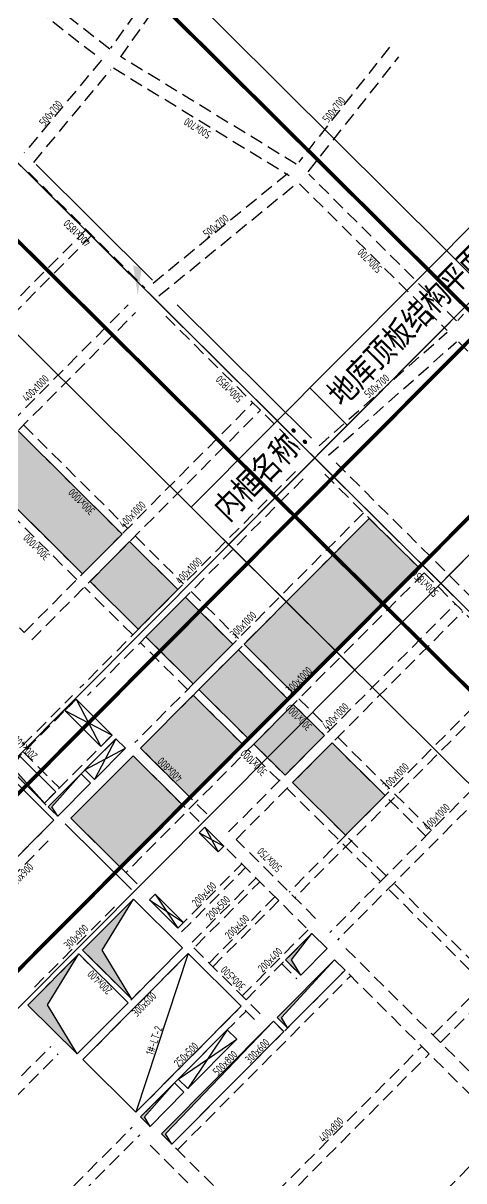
# Model space of a CAD drawing. Extents: x -10019161317 to 520012312, y -3104337261 to 7448155121.
# Drawn here: x 518850390 to 518866898, y 3499876381 to 3499919778 of the extents above; entities that cross this region are included whole.
import ezdxf
from ezdxf.enums import TextEntityAlignment as Align

# ---------------------------------------------------------------- set-up
doc = ezdxf.new("R2010")
doc.units = 0
doc.header["$LTSCALE"] = 1000
doc.header["$MEASUREMENT"] = 0
doc.linetypes.add('DASHED', pattern=[0.75, 0.5, -0.25])
doc.layers.get('0').update_dxf_attribs({"linetype": 'CONTINUOUS'})
for name, color, linetype in [('__覆盖_S-plan-20-模板施工说明_TEN259BT_设计区$0$S_PLAN_TEXT', 7, 'CONTINUOUS'), ('S_BEAM', 4, 'DASHED'), ('S_BEAM_SECD_TEXT_VERT', 211, 'CONTINUOUS'), ('S_BEAM_TEXT_HORZ', 7, 'CONTINUOUS'), ('S_HOLE', 201, 'CONTINUOUS'), ('S_HOLE_HACH', 253, 'CONTINUOUS')]:
    doc.layers.add(name, color=color, linetype=linetype)
doc.layers.add('内框', color=8, linetype='CONTINUOUS', plot=False)
doc.layers.add('砼梁', color=4, linetype='CONTINUOUS', lineweight=18)
doc.styles.add('样式 1', font='Tssdeng.shx', dxfattribs={"width": 0.7, "bigfont": 'Tssdchn.shx'})
doc.styles.add('样式 1_yjk', font='Tssdeng.shx', dxfattribs={"width": 0.7, "bigfont": 'Tssdchn.shx'})
doc.styles.add('黑体', font='simhei.ttf')

# ---------------------------------------------------------------- blocks, each defined once
blk = doc.blocks.new('THAPE_A0L_inner')
at = {"layer": '内框'}
for p, q in [((0, 860.8), (0, 841)), ((0, 860.8), (378, 860.8)), ((63, 841), (63, 860.8)), ((63, 860.8), (63, 841)), ((0, 841), (63, 841)), ((36, 841), (0, 841)), ((108, 841), (36, 841)), ((63, 841), (335.4, 841)), ((252, 841), (108, 841))]:
    blk.add_line(p, q, dxfattribs=at)
blk.add_lwpolyline([(0, 0), (1189, 0), (1189, 841), (0, 841)], close=True, dxfattribs=at)
at = {"layer": '内框', "const_width": 1.4}
blk.add_lwpolyline([(25, 831), (25, 10), (1179, 10), (1179, 831)], close=True, dxfattribs=at)
at = {"layer": '内框', "const_width": 0.5}
blk.add_lwpolyline([(1099, 831), (1099, 10)], dxfattribs=at)
at = {"layer": '内框', "style": '黑体', "width": 0.8}
blk.add_text('内框名称：', height=9, dxfattribs=at).set_placement((5.69, 846.97))
blk.add_attdef('内框名称', (66.25, 846.96), '', height=9, dxfattribs=at)

msp = doc.modelspace()

# ---------------------------------------------------------------- hatches: boundary and pattern name
at = {"transparency": 33554585}
h = msp.add_hatch(dxfattribs=at)
h.set_pattern_fill('AR-HBONE', color=256, scale=400, style=0)
h.set_pattern_definition([(90.1573, (518774045.8, 3499953226.2), (-1604.387, 1595.6), [4800, -1600]), (180.1573, (518774041.4, 3499954826.2), (-1604.387, 1595.6), [4800, -1600])])
edge = h.paths.add_edge_path()
edge.add_line((518926254.3366, 3499890719.8027), (518925343.9392, 3499894058.7823))
edge.add_line((518925343.9392, 3499894058.7823), (518924105.0752, 3499896358.3784))
edge.add_line((518924105.0752, 3499896358.3784), (518922603.6995, 3499898212.0496))
edge.add_line((518922603.6995, 3499898212.0496), (518916911.281, 3499903873.2916))
edge.add_line((518916911.281, 3499903873.2916), (518917087.5716, 3499904050.5531))
edge.add_line((518917087.5716, 3499904050.5531), (518916591.2396, 3499904544.1668))
edge.add_line((518916591.2396, 3499904544.1668), (518916582.2525, 3499904535.1302))
edge.add_line((518916582.2525, 3499904535.1302), (518912348.8804, 3499909708.8961))
edge.add_line((518912348.8804, 3499909708.8961), (518912440.2221, 3499909800.7408))
edge.add_line((518912440.2221, 3499909800.7408), (518911943.89, 3499910294.3545))
edge.add_line((518911943.89, 3499910294.3545), (518911450.2763, 3499909798.0224))
edge.add_line((518911450.2763, 3499909798.0224), (518911468.0025, 3499909780.3934))
edge.add_line((518911468.0025, 3499909780.3934), (518900855.3077, 3499899109.2542))
edge.add_line((518900855.3077, 3499899109.2542), (518900837.5816, 3499899126.8833))
edge.add_line((518900837.5816, 3499899126.8833), (518897205.9911, 3499895475.2934))
edge.add_line((518897205.9911, 3499895475.2934), (518881217.0084, 3499911376.7063))
edge.add_line((518881217.0084, 3499911376.7063), (518867395.8323, 3499897479.4165))
edge.add_line((518867395.8323, 3499897479.4165), (518879165.9928, 3499885773.7198))
edge.add_line((518879165.9928, 3499885773.7198), (518879698.356, 3499885032.713))
edge.add_line((518879698.356, 3499885032.713), (518868063.1757, 3499873333.4575))
edge.add_line((518868063.1757, 3499873333.4575), (518867425.0359, 3499873968.1023))
edge.add_line((518867425.0359, 3499873968.1023), (518863194.0587, 3499869713.8249))
edge.add_line((518863194.0587, 3499869713.8249), (518863832.1979, 3499869079.1807))
edge.add_line((518863832.1979, 3499869079.1807), (518829702.3351, 3499834761.364))
edge.add_line((518829702.3351, 3499834761.364), (518829418.7137, 3499835043.4319))
edge.add_line((518829418.7137, 3499835043.4319), (518829207.1757, 3499834830.714))
edge.add_line((518829207.1757, 3499834830.714), (518821655.8336, 3499842340.6982))
edge.add_line((518821655.8336, 3499842340.6982), (518811113.6381, 3499831740.5299))
edge.add_line((518811113.6381, 3499831740.5299), (518817495.0645, 3499825393.9981))
edge.add_line((518817495.0645, 3499825393.9981), (518820104.1655, 3499828017.4675))
edge.add_line((518820104.1655, 3499828017.4675), (518815211.7492, 3499832883.0887))
edge.add_line((518815211.7492, 3499832883.0887), (518820324.1764, 3499838023.6703))
edge.add_line((518820324.1764, 3499838023.6703), (518833618.7855, 3499824801.8742))
edge.add_line((518833618.7855, 3499824801.8742), (518836862.5363, 3499828063.4885))
edge.add_line((518836862.5363, 3499828063.4885), (518834770.7631, 3499830143.8053))
edge.add_line((518834770.7631, 3499830143.8053), (518845912.3296, 3499841346.7289))
edge.add_line((518845912.3296, 3499841346.7289), (518865092.1069, 3499822271.9967))
edge.add_line((518865092.1069, 3499822271.9967), (518921682.8187, 3499878678.0165))
edge.add_arc((518912868.9209, 3499888912.7595), 13506.8412, 310.73418607, 367.68849726)
h.paths.add_polyline_path([(518887377.9936, 3499901617.8921), (518888911.8879, 3499903159.9309), (518890294.452, 3499901784.9388), (518888760.7107, 3499900242.7461)], flags=16)
at = {"layer": 'S_HOLE'}
h = msp.add_hatch(dxfattribs=at)
h.set_pattern_fill('TRIANG', color=256, scale=1000, style=0)
h.set_pattern_definition([(105.1573, (518826741.05, 3499831641.94), (-362.4873, 96.0624), [187.5, -187.5]), (165.1573, (518826741.05, 3499831641.94), (-264.4361, -265.892), [187.5, -187.5]), (45.1573, (518826559.8, 3499831689.97), (-98.0512, 361.9544), [187.5, -187.5])])
h.paths.add_polyline_path([(518838636.3564, 3499915997.5279), (518837155.3867, 3499914508.4045), (518839140.6943, 3499912533.9674), (518840621.664, 3499914023.0908)])
h.paths.add_polyline_path([(518840834.3969, 3499913811.5265), (518839353.8219, 3499912322.8), (518841410.036, 3499910277.8448), (518842890.6109, 3499911766.5714)])
h.paths.add_polyline_path([(518843103.3438, 3499911555.0071), (518841622.4001, 3499910065.9099), (518843714.1287, 3499907985.6346), (518845195.0724, 3499909474.7319)])
h.paths.add_polyline_path([(518845407.7866, 3499909263.1863), (518843926.8573, 3499907774.1036), (518846231.2629, 3499905482.3158), (518847712.1921, 3499906971.3986)])
h.paths.add_polyline_path([(518848429.5646, 3499903296.5887), (518849910.2865, 3499904785.463), (518847924.9658, 3499906759.913), (518846444.2439, 3499905271.0387)])
h.paths.add_polyline_path([(518850193.846, 3499904503.3412), (518848713.1329, 3499903014.4759), (518852612.8834, 3499899136.0786), (518854093.5964, 3499900624.944)])
h.paths.add_polyline_path([(518854377.2169, 3499900342.8836), (518852896.476, 3499898853.9902), (518854704.5427, 3499897055.8236), (518856185.2837, 3499898544.7169)])
h.paths.add_polyline_path([(518856468.9024, 3499898262.6548), (518854988.0874, 3499896773.6869), (518856760.6627, 3499895010.8174), (518858241.4777, 3499896499.7852)])
h.paths.add_polyline_path([(518858665.7315, 3499896500.8904), (518863355.0684, 3499901216.0453), (518865198.636, 3499899382.5722), (518860509.299, 3499894667.4174)])
h.paths.add_polyline_path([(518858454.184, 3499896288.1754), (518856973.4056, 3499894799.2443), (518858816.9772, 3499892965.7672), (518860297.7557, 3499894454.6983)])
h.paths.add_polyline_path([(518854787.4172, 3499892601.1111), (518856761.9115, 3499894586.4762), (518858605.3991, 3499892753.0827), (518856630.9049, 3499890767.7175)])
h.paths.add_polyline_path([(518852178.3144, 3499889977.6434), (518854505.3301, 3499892317.4709), (518856348.8326, 3499890484.0625), (518854021.8169, 3499888144.2351)])
h.paths.add_polyline_path([(518860510.4917, 3499894243.1745), (518859029.6544, 3499892754.1842), (518860199.5389, 3499891590.7054), (518861680.3762, 3499893079.6957)])
h.paths.add_polyline_path([(518861964.0081, 3499892797.6469), (518860482.4576, 3499891307.9395), (518862467.8282, 3499889333.4398), (518863949.3787, 3499890823.1473)])
at = {"layer": 'S_HOLE_HACH'}
for points in [[(518851186.9771, 3499890540.4001), (518850009.2816, 3499891880.8984), (518850262.6889, 3499892305.8841), (518849839.5669, 3499891880.4325)], [(518851683.2655, 3499890046.83), (518851470.081, 3499890399.9315), (518852562.6598, 3499891640.4057), (518851328.6068, 3499890399.5421)], [(518854459.6467, 3499883195.6919), (518853351.5346, 3499885031.0784), (518854520.0746, 3499886943.4709), (518852616.1658, 3499885029.0548)], [(518860785.8463, 3499884096.8959), (518860444.8764, 3499884661.6507), (518861205.8302, 3499885653.7034), (518860218.6009, 3499884661.028)], [(518852414.7106, 3499881139.4244), (518851306.5766, 3499882974.847), (518852475.1114, 3499884887.2489), (518850571.1933, 3499882972.8234)], [(518860296.2791, 3499882115.7141), (518860061.8651, 3499882503.9841), (518862057.8972, 3499884666.9993), (518859906.3009, 3499882503.557)], [(518855959.4971, 3499877755.0478), (518855725.1062, 3499878143.2796), (518859765.2767, 3499882361.6723), (518855569.5572, 3499878142.8525)], [(518855144.4795, 3499878424.5723), (518854931.4054, 3499878777.4908), (518856059.2894, 3499880053.391), (518854790.0046, 3499878777.1017)]]:
    msp.add_hatch(color=256, dxfattribs=at).paths.add_polyline_path(points)

# ---------------------------------------------------------------- linework, layer by layer
at = {"layer": '__覆盖_S-plan-20-模板施工说明_TEN259BT_设计区$0$S_PLAN_TEXT'}
msp.add_solid([(518854831.0648, 3499910592.3782), (518854508.9047, 3499910699.8554), (518854685.3458, 3499909586.8107)], dxfattribs=at)
at = {"layer": 'S_BEAM'}
for p, q in [((518858053.4541, 3499925034.7344), (518853663.1817, 3499918840.3358)), ((518854045.1618, 3499918513.9211), (518858407.7912, 3499924681.7456)), ((518853630.6688, 3499918807.6439), (518847126.5273, 3499923896.2667)), ((518846771.4451, 3499923539.2291), (518853275.5866, 3499918450.6063)), ((518864107.7802, 3499918872.4587), (518860711.7513, 3499914563.5013)), ((518853320.5251, 3499918388.3813), (518850431.6425, 3499914914.9447)), ((518860621.4957, 3499914492.0657), (518854033.9638, 3499918526.1355)), ((518861068.6393, 3499914208.568), (518864464.6682, 3499918517.5253)), ((518850787.5701, 3499914560.9664), (518853676.4528, 3499918034.403)), ((518853772.8452, 3499918099.7354), (518860360.377, 3499914065.6657)), ((518850591.4538, 3499914191.7818), (518854952.0747, 3499909855.022)), ((518860291.4957, 3499914135.2475), (518855114.3486, 3499909905.2057)), ((518866622.8194, 3499908614.29), (518861092.2623, 3499914114.557)), ((518855470.7636, 3499909550.7427), (518860647.9107, 3499913780.7845)), ((518860739.681, 3499913760.0341), (518866270.2382, 3499908259.7671)), ((518870332.5834, 3499912822.8439), (518866679.0793, 3499908628.8556)), ((518852754.0457, 3499912041.0236), (518844045.3153, 3499903284.329)), ((518852966.7589, 3499911829.4743), (518844258.0291, 3499903072.7803)), ((518846243.3499, 3499901098.3336), (518854317.4293, 3499909216.8801)), ((518846526.9678, 3499900816.2682), (518854601.0476, 3499908934.8152)), ((518855732.8315, 3499908796.5303), (518860767.0575, 3499903789.8779)), ((518861473.327, 3499903933.5588), (518866270.0862, 3499908189.405)), ((518861828.5418, 3499903580.2895), (518866625.301, 3499907836.1356)), ((518866695.6657, 3499907836.6697), (518872226.1787, 3499902336.4465)), ((518850710.3391, 3499896655.811), (518859278.0611, 3499905270.7188)), ((518850405.3947, 3499904716.055), (518854305.1472, 3499900837.6623)), ((518850193.846, 3499904503.3412), (518854093.5985, 3499900624.9485)), ((518852612.6013, 3499899135.795), (518848712.8974, 3499903014.2366)), ((518860592.4856, 3499902976.1936), (518852518.4062, 3499894857.6471)), ((518862111.9146, 3499903298.5945), (518870478.6564, 3499894977.6792)), ((518852401.0526, 3499898923.0812), (518848501.3487, 3499902801.5228)), ((518860876.104, 3499902694.1287), (518852802.0246, 3499894575.5822)), ((518861688.8172, 3499902873.1669), (518870055.559, 3499894552.2516)), ((518863142.288, 3499901427.5887), (518854574.566, 3499892812.6809)), ((518863355.0002, 3499901216.0385), (518854787.2783, 3499892601.1307)), ((518854588.7656, 3499900555.5974), (518856396.8327, 3499898757.4335)), ((518854377.2169, 3499900342.8836), (518856185.284, 3499898544.7197)), ((518865198.6, 3499899382.536), (518854021.8366, 3499888144.2179)), ((518865411.3122, 3499899170.9858), (518854234.5504, 3499887932.6692)), ((518854492.712, 3499896842.8262), (518852684.6674, 3499898641.0127)), ((518854704.2607, 3499897055.5399), (518852896.2161, 3499898853.7265)), ((518856468.9024, 3499898262.6548), (518858241.4438, 3499896499.7535)), ((518856680.451, 3499898475.3686), (518858452.9925, 3499896712.4673)), ((518858084.0283, 3499889463.5438), (518866581.234, 3499898007.547)), ((518856548.832, 3499894797.82), (518854776.3268, 3499896560.7577)), ((518856760.3807, 3499895010.5337), (518854987.8755, 3499896773.4715)), ((518858665.7047, 3499896500.9171), (518860509.3243, 3499894667.4346)), ((518858454.156, 3499896288.2033), (518860297.7756, 3499894454.7208)), ((518868850.2289, 3499895750.9799), (518860353.0347, 3499887207.003)), ((518869062.9425, 3499895539.431), (518860565.7483, 3499886995.4541)), ((518858816.6951, 3499892965.4835), (518856973.0894, 3499894798.98)), ((518845607.8155, 3499887908.9972), (518852236.3413, 3499894574.0288)), ((518845749.6247, 3499887767.9647), (518852378.1505, 3499894432.9963)), ((518858605.1465, 3499892752.7698), (518856761.5407, 3499894586.2662)), ((518860722.0404, 3499894455.8882), (518861891.9385, 3499893292.4256)), ((518860510.4917, 3499894243.1745), (518861680.3898, 3499893079.7118)), ((518869880.9871, 3499893738.5673), (518861877.4235, 3499885690.925)), ((518870164.6055, 3499893456.5024), (518862161.0419, 3499885408.8601)), ((518851186.8157, 3499890540.6091), (518853725.344, 3499893093.1136)), ((518862175.5569, 3499893010.3606), (518865685.3342, 3499889519.8072)), ((518851328.6279, 3499890399.5797), (518853867.1562, 3499892952.0842)), ((518854787.314, 3499892601.1667), (518857269.0138, 3499890133.0597)), ((518860199.298, 3499891590.4631), (518859029.4096, 3499892753.9356)), ((518861964.0082, 3499892797.6469), (518865473.7855, 3499889307.0934)), ((518850262.69, 3499892305.8842), (518851609.9152, 3499890966.038)), ((518850403.7225, 3499892447.6934), (518851750.9478, 3499891107.8471)), ((518854505.249, 3499892317.5483), (518856986.9489, 3499889849.4413)), ((518859987.7493, 3499891377.7494), (518858817.8609, 3499892541.2218)), ((518849698.5337, 3499891738.6218), (518851542.0531, 3499889905.1998)), ((518849839.5661, 3499891880.431), (518851683.0855, 3499890047.009)), ((518852703.6893, 3499891782.218), (518853058.212, 3499891429.6365)), ((518852562.6599, 3499891640.4058), (518852917.1825, 3499891287.8243)), ((518863992.6464, 3499887817.7972), (518860482.9128, 3499891308.3947)), ((518863781.0977, 3499887605.0834), (518860271.3641, 3499891095.6809)), ((518865741.7237, 3499881847.7904), (518874238.9299, 3499890391.794)), ((518866025.3421, 3499881565.7254), (518874522.5483, 3499890109.729)), ((518851083.6633, 3499889444.2856), (518848051.4654, 3499886395.3881)), ((518848335.044, 3499886113.3627), (518851367.2419, 3499889162.2601)), ((518858015.0655, 3499888826.9559), (518860993.0583, 3499885865.2742)), ((518856184.7822, 3499885851.9691), (518858582.3691, 3499888262.7605)), ((518856326.5517, 3499885710.976), (518858724.1783, 3499888121.728)), ((518856716.4998, 3499885323.163), (518859114.0867, 3499887733.9543)), ((518856858.2693, 3499885182.1699), (518859255.8959, 3499887592.9219)), ((518867857.1805, 3499883974.8978), (518864276.5433, 3499887536.0124)), ((518857355.1027, 3499884547.0934), (518859823.1729, 3499887028.7519)), ((518867645.6318, 3499883762.184), (518864064.9946, 3499887323.2986)), ((518850816.744, 3499883645.2546), (518853848.942, 3499886694.1521)), ((518854061.6557, 3499886482.6034), (518851029.4578, 3499883433.706)), ((518857496.9117, 3499884406.0608), (518859964.982, 3499886887.7194)), ((518861063.9674, 3499885794.6818), (518858595.9352, 3499883313.0572)), ((518861205.7766, 3499885653.6494), (518858737.7443, 3499883172.0247)), ((518852475.0752, 3499884887.2849), (518854318.5946, 3499883053.8629)), ((518852616.1077, 3499885029.0941), (518854459.627, 3499883195.6721)), ((518856576.2791, 3499884898.5474), (518859093.3921, 3499882395.2212)), ((518856787.8278, 3499885111.2612), (518859304.9408, 3499882607.935)), ((518862480.1125, 3499885091.537), (518870527.7846, 3499877087.9438)), ((518852837.7537, 3499881564.8665), (518855940.4679, 3499884684.6685)), ((518856153.1817, 3499884473.1198), (518853050.4675, 3499881353.3178)), ((518860077.5681, 3499884519.2265), (518860644.8036, 3499883955.0969)), ((518860218.6007, 3499884661.0355), (518860785.8362, 3499884096.906)), ((518862057.0151, 3499884666.1095), (518870104.6873, 3499876662.5162)), ((518855959.4971, 3499877755.0478), (518862446.9904, 3499884278.2702)), ((518856172.2109, 3499877543.4991), (518862659.7042, 3499884066.7215)), ((518854612.6987, 3499878953.4358), (518858561.6076, 3499882924.0929)), ((518854789.9602, 3499878777.1452), (518858738.8691, 3499882747.8023)), ((518859765.2381, 3499882361.7107), (518860155.2133, 3499881973.8714)), ((518860155.23, 3499881973.8882), (518859765.2767, 3499882361.6722)), ((518859906.2705, 3499882503.5199), (518860296.2458, 3499882115.6806)), ((518860296.2792, 3499882115.714), (518859906.3259, 3499882503.498)), ((518842926.699, 3499872875.5297), (518851423.9342, 3499881419.561)), ((518858388.154, 3499881686.1787), (518856977.8292, 3499880268.0871)), ((518858742.6769, 3499881333.5975), (518857332.352, 3499879915.5059)), ((518858831.1333, 3499874899.1406), (518865318.6264, 3499881422.3628)), ((518843210.3174, 3499872593.4648), (518851707.5525, 3499881137.496)), ((518859114.7517, 3499874617.0757), (518865602.2447, 3499881140.2979)), ((518856059.2523, 3499880053.4279), (518856413.7753, 3499879700.8467)), ((518856200.2848, 3499880195.237), (518856554.8077, 3499879842.6559)), ((518846469.2101, 3499870339.6639), (518854472.8316, 3499878387.363)), ((518861986.3878, 3499871761.1685), (518868473.8807, 3499878284.3905)), ((518846752.8285, 3499870057.599), (518854756.45, 3499878105.2981)), ((518855569.5218, 3499878142.8871), (518863617.1935, 3499870139.2953)), ((518855146.4245, 3499877717.4595), (518863194.0961, 3499869713.8677))]:
    msp.add_line(p, q, dxfattribs=at)
at = {"layer": 'S_BEAM', "linetype": 'ByBlock'}
msp.add_line((518856155.9289, 3499909221.9579), (518861190.1549, 3499904215.3055), dxfattribs=at)
msp.add_lwpolyline([(518850873.5194, 3499914475.3996), (518855234.1403, 3499910138.6398), (518855234.1692, 3499910138.6689)], dxfattribs=at)
at = {"layer": 'S_BEAM'}
for points in [[(518847590.4645, 3499899758.5305), (518850426.7208, 3499896937.876), (518858994.4427, 3499905552.7837)], [(518861345.6391, 3499886219.7967), (518858367.6467, 3499889181.4789), (518866864.8524, 3499897725.482)]]:
    msp.add_lwpolyline(points, dxfattribs=at)
at = {"layer": 'S_HOLE'}
for p, q in [((518852378.1453, 3499894432.9911), (518853302.3045, 3499892667.745)), ((518851955.1184, 3499894007.5545), (518853725.344, 3499893093.1136)), ((518852703.6893, 3499891782.218), (518854221.5128, 3499892599.4345)), ((518853867.1562, 3499892952.0842), (518853058.1734, 3499891429.6749)), ((518857199.7962, 3499889637.7412), (518857697.2207, 3499888719.9974)), ((518856988.2779, 3499889425.0583), (518857908.6365, 3499888932.7821)), ((518855332.7896, 3499887122.5101), (518856184.7781, 3499885852.0214)), ((518855121.2407, 3499886909.7965), (518856396.5418, 3499886064.6436)), ((518856576.2791, 3499884898.5474), (518854612.6987, 3499878953.4358)), ((518858033.9178, 3499882038.9686), (518856555.0765, 3499879842.8545)), ((518856200.5928, 3499880195.3927), (518858388.2096, 3499881686.2346))]:
    msp.add_line(p, q, dxfattribs=at)
for points in [[(518850193.846, 3499904503.3412), (518848712.8509, 3499903014.1923), (518852612.6013, 3499899135.795), (518854093.5964, 3499900624.944)], [(518858665.7315, 3499896500.8904), (518863355.0684, 3499901216.0453), (518865198.636, 3499899382.5722), (518860509.299, 3499894667.4174)], [(518854377.2169, 3499900342.8836), (518852896.1939, 3499898853.7066), (518854704.2607, 3499897055.5399), (518856185.2837, 3499898544.7169)], [(518856468.9024, 3499898262.6548), (518854987.8053, 3499896773.4033), (518856760.3807, 3499895010.5337), (518858241.4777, 3499896499.7852)], [(518858454.184, 3499896288.1754), (518856973.1235, 3499894798.9607), (518858816.6951, 3499892965.4835), (518860297.7557, 3499894454.6983)], [(518852378.1758, 3499894433.0218), (518853725.4022, 3499893093.1722), (518853302.3045, 3499892667.745), (518851955.0781, 3499894007.5946)], [(518854787.4172, 3499892601.1111), (518856761.6294, 3499894586.1926), (518858605.117, 3499892752.7991), (518856630.9049, 3499890767.7175)], [(518860510.4917, 3499894243.1745), (518859029.3724, 3499892753.9005), (518860199.2569, 3499891590.4218), (518861680.3762, 3499893079.6957)], [(518853058.1734, 3499891429.6749), (518852703.7066, 3499891782.1962), (518853867.1895, 3499892952.1001), (518854221.6563, 3499892599.5788)], [(518861964.0081, 3499892797.6469), (518860482.1755, 3499891307.6559), (518862467.5461, 3499889333.1562), (518863949.3787, 3499890823.1473)], [(518850262.6889, 3499892305.8841), (518851610.0991, 3499890965.8516), (518851186.9771, 3499890540.4001), (518849839.5669, 3499891880.4325)], [(518851186.9771, 3499890540.4001), (518850009.2816, 3499891880.8984), (518850262.6889, 3499892305.8841), (518849839.5669, 3499891880.4325)], [(518852178.3144, 3499889977.6434), (518854505.3301, 3499892317.4709), (518856348.8326, 3499890484.0625), (518854021.8169, 3499888144.2351)], [(518849698.5717, 3499891738.5841), (518851542.0526, 3499889905.2212), (518849638.1386, 3499887990.7998), (518847794.6577, 3499889824.1627)], [(518852562.6598, 3499891640.4057), (518852917.3185, 3499891287.6936), (518851683.2655, 3499890046.83), (518851328.6068, 3499890399.5421)], [(518851683.2655, 3499890046.83), (518851470.081, 3499890399.9315), (518852562.6598, 3499891640.4057), (518851328.6068, 3499890399.5421)], [(518857199.7962, 3499889637.7412), (518857908.739, 3499888932.6802), (518857697.2207, 3499888719.9974), (518856988.2779, 3499889425.0583)], [(518854520.0746, 3499886943.4709), (518856363.5555, 3499885110.1081), (518854459.6467, 3499883195.6919), (518852616.1658, 3499885029.0548)], [(518854459.6467, 3499883195.6919), (518853351.5346, 3499885031.0784), (518854520.0746, 3499886943.4709), (518852616.1658, 3499885029.0548)], [(518855332.7896, 3499887122.5101), (518856396.5112, 3499886064.6129), (518856184.9318, 3499885851.8685), (518855121.2101, 3499886909.7658)], [(518861205.8285, 3499885653.7013), (518861773.074, 3499885089.5691), (518860785.8463, 3499884096.8959), (518860218.6009, 3499884661.028)], [(518860785.8463, 3499884096.8959), (518860444.8764, 3499884661.6507), (518861205.8285, 3499885653.7013), (518860218.6009, 3499884661.028)], [(518852475.1114, 3499884887.2489), (518854318.6287, 3499883053.8499), (518852414.7106, 3499881139.4244), (518850571.1933, 3499882972.8234)], [(518852414.7106, 3499881139.4244), (518851306.5766, 3499882974.847), (518852475.1114, 3499884887.2489), (518850571.1933, 3499882972.8234)], [(518856576.2791, 3499884898.5474), (518858561.6076, 3499882924.0929), (518854612.6983, 3499878953.4354), (518852627.3697, 3499880927.8899)], [(518862057.8972, 3499884666.9993), (518862447.8755, 3499884279.1564), (518860296.2791, 3499882115.7141), (518859906.3009, 3499882503.557)], [(518860296.2791, 3499882115.7141), (518860061.8651, 3499882503.9841), (518862057.8972, 3499884666.9993), (518859906.3009, 3499882503.557)], [(518859765.2767, 3499882361.6723), (518860155.2166, 3499881973.8675), (518855959.4971, 3499877755.0478), (518855569.5572, 3499878142.8525)], [(518855959.4971, 3499877755.0478), (518855725.1062, 3499878143.2796), (518859765.2767, 3499882361.6723), (518855569.5572, 3499878142.8525)], [(518856555.0348, 3499879842.896), (518856200.5262, 3499880195.4588), (518858033.7244, 3499882038.7742), (518858388.233, 3499881686.2113)], [(518856059.2894, 3499880053.391), (518856413.7643, 3499879700.8616), (518855144.4947, 3499878424.59), (518854790.0198, 3499878777.1193)], [(518855144.4947, 3499878424.59), (518854931.4207, 3499878777.5084), (518856059.2894, 3499880053.391), (518854790.0198, 3499878777.1193)]]:
    msp.add_lwpolyline(points, close=True, dxfattribs=at)
at = {"layer": '砼梁'}
for p, q in [((518852178.2365, 3499889977.7209), (518854659.8968, 3499887509.6524)), ((518851966.6878, 3499889765.0072), (518854448.3481, 3499887296.9386))]:
    msp.add_line(p, q, dxfattribs=at)

# ---------------------------------------------------------------- block references
at = {"layer": '内框', "xscale": 100, "yscale": 100, "zscale": 100, "rotation": 45.15729833413873}
for p in [(518862812.8404, 3499895537.9045), (518788539.5966, 3499820855.7213), (518843443.3116, 3499766252.6441)]:
    msp.add_blockref('THAPE_A0L_inner', p, dxfattribs=at)
msp.add_blockref('THAPE_A0L_inner', (518917716.5555, 3499840934.8273), dxfattribs=at).add_auto_attribs({'内框名称': '地库顶板结构平面图（二）'})

# ---------------------------------------------------------------- texts
at = {"layer": 'S_BEAM_SECD_TEXT_VERT', "linetype": 'Continuous', "style": '样式 1', "width": 0.7}
for s, rotation, p in [('400x1850', 135.15733929, (518852513.4039, 3499912016.3655)), ('400x1000', 45.15733931, (518850961.9487, 3499905986.8991)), ('500x1850', 135.15733929, (518858218.7501, 3499906173.0272)), ('300x1000', 135.15733929, (518852682.814, 3499901942.8124)), ('400x1000', 45.15733931, (518854589.1265, 3499901255.3111)), ('300x1000', 135.15733929, (518850996.2848, 3499900246.9253)), ('400x1000', 45.15733931, (518856702.8186, 3499899153.1747)), ('500x1850', 135.15784152, (518865544.1138, 3499898887.732)), ('300x1000', 45.15733931, (518858740.7744, 3499897126.2986)), ('300x1000', 45.15733931, (518860825.2673, 3499895053.3088)), ('300x1000', 135.15733929, (518860816.3695, 3499893854.3594)), ('400x1000', 45.15733931, (518862195.1458, 3499893690.9004)), ('200x400', 135.15733929, (518850567.4268, 3499892723.2739)), ('400x800', 135.15733929, (518855992.0813, 3499891900.8912)), ('300x1000', 135.15733929, (518859129.8403, 3499892158.4723)), ('300x1000', 45.15733931, (518864451.6176, 3499891446.884)), ('400x1000', 45.15733931, (518865984.8955, 3499889921.9503)), ('500x750', 135.15733929, (518859723.8004, 3499888519.3658)), ('400x900', 45.15733931, (518850420.3803, 3499887724.0184)), ('200x400', 45.15733931, (518857277.2506, 3499887019.5803)), ('200x500', 45.15733931, (518857791.9496, 3499886507.7224)), ('200x400', 45.15733931, (518858505.5004, 3499885798.1104)), ('300x900', 45.15733931, (518852478.8669, 3499885429.0923)), ('200x400', 45.15733931, (518859749.4999, 3499884560.9776)), ('300x500', 135.15733929, (518858354.2611, 3499884083.5792)), ('200x400', 135.15733929, (518853363.2114, 3499883930.0344)), ('300x600', 45.15733931, (518855029.2628, 3499882892.6771)), ('250x500', 45.15733931, (518856597.7342, 3499881008.3937)), ('300x600', 45.15733931, (518859266.7119, 3499881143.8076)), ('500x800', 45.15733931, (518858059.7177, 3499880693.2349)), ('400x800', 45.16047863, (518862031.8461, 3499878197.5016))]:
    msp.add_text(s, height=300, rotation=rotation, dxfattribs=at).set_placement(p, align=Align.CENTER)
at = {"layer": 'S_BEAM_TEXT_HORZ', "linetype": 'Continuous', "style": '样式 1_yjk', "width": 0.7}
for rotation, p in [(51.75721005, (518862147.2651, 3499916447.8051)), (50.24945553, (518851539.5458, 3499916306.2265)), (148.51755414, (518856997.5541, 3499915969.9324)), (39.25089727, (518857702.3439, 3499912061.8108)), (135.15732679, (518863477.9396, 3499910982.7318)), (41.58051709, (518863734.602, 3499906062.5688))]:
    msp.add_text('500x700', height=300, rotation=rotation, dxfattribs=at).set_placement(p, align=Align.CENTER)
at = {"layer": 'S_HOLE', "style": '样式 1', "width": 0.7}
msp.add_text('1#-LT-2', height=300, rotation=71.10963951, dxfattribs=at).set_placement((518855436.7765, 3499881592.3041), align=Align.CENTER)

doc.saveas('drawing.dxf')
